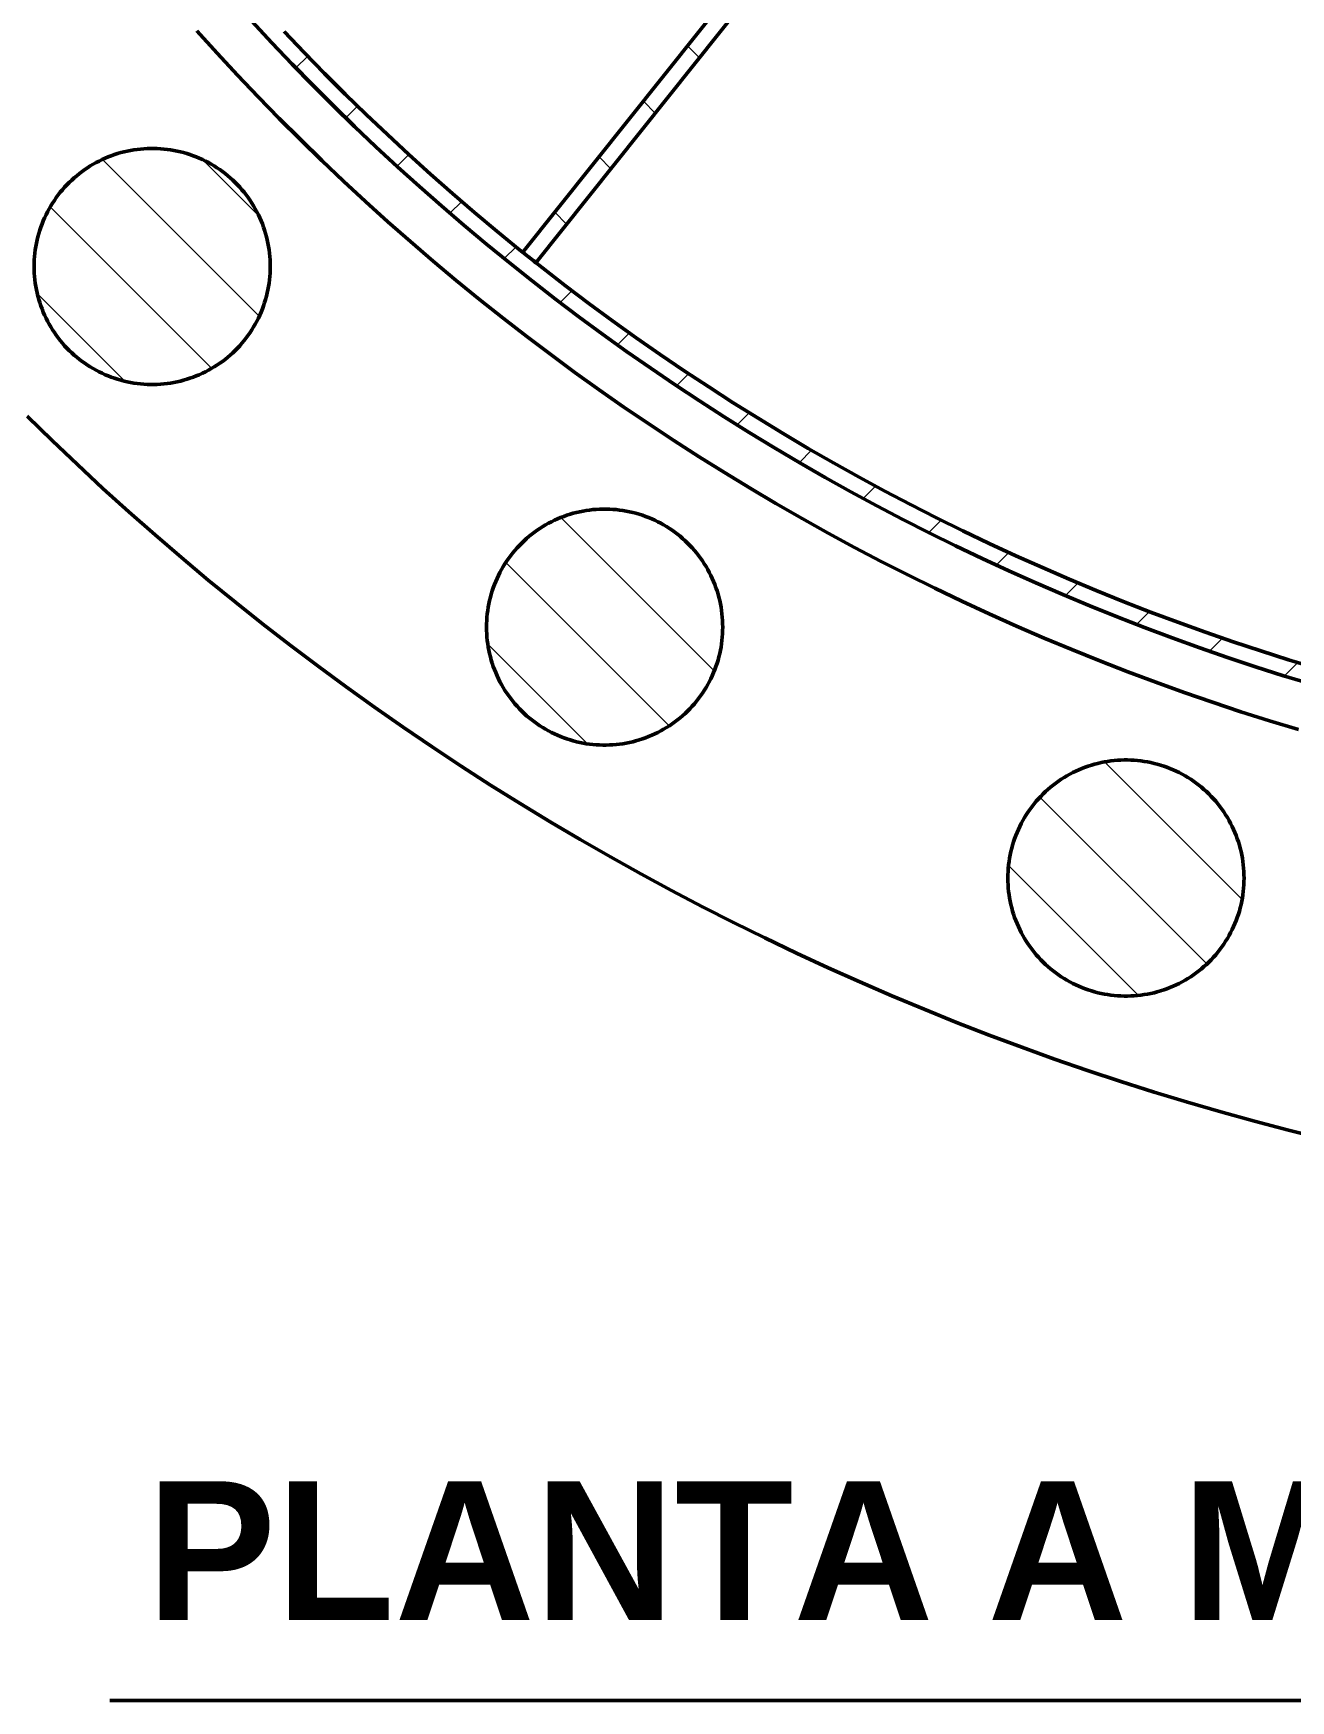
# Model space of a CAD drawing. Header units: millimetres. Extents: x 0 to 841, y 0 to 594.
# Drawn here: x 121.4 to 166.7, y 305.5 to 365.6 of the extents above; entities that cross this region are included whole.
import ezdxf
from ezdxf.enums import TextEntityAlignment as Align

# ---------------------------------------------------------------- set-up
doc = ezdxf.new("R2010")
doc.units = ezdxf.units.MM
for name, color, linetype, lineweight in [('ACH', 7, 'CONTINUOUS', 13), ('TXT', 7, 'CONTINUOUS', 25), ('VIS', 7, 'CONTINUOUS', 50)]:
    doc.layers.add(name, color=color, linetype=linetype, lineweight=lineweight)
doc.styles.add('STDB', font='LiberationSans-Bold.ttf')

msp = doc.modelspace()

# ---------------------------------------------------------------- hatches: boundary and pattern name
at = {"layer": 'ACH'}
h = msp.add_hatch(dxfattribs=at)
h.set_pattern_fill('ANSI31', scale=0.8)
h.paths.add_polyline_path([(275.741, 422.949), (275.73, 421.625), (275.699, 420.301), (275.647, 418.978), (275.574, 417.656), (275.481, 416.335), (275.367, 415.016), (275.232, 413.699), (275.076, 412.384), (274.9, 411.071), (274.703, 409.762), (274.485, 408.456), (274.247, 407.153), (273.989, 405.854), (273.71, 404.56), (273.411, 403.27), (273.092, 401.985), (272.753, 400.705), (272.393, 399.43), (272.014, 398.162), (271.615, 396.899), (271.196, 395.643), (270.757, 394.394), (270.299, 393.151), (269.821, 391.916), (269.324, 390.689), (268.807, 389.47), (268.272, 388.259), (267.718, 387.056), (267.144, 385.862), (266.553, 384.678), (265.942, 383.503), (265.313, 382.337), (264.666, 381.182), (264.001, 380.037), (263.318, 378.903), (262.618, 377.779), (261.899, 376.667), (261.164, 375.566), (260.411, 374.476), (259.641, 373.399), (258.854, 372.334), (258.051, 371.281), (257.231, 370.241), (256.395, 369.214), (255.543, 368.201), (254.675, 367.201), (253.792, 366.214), (252.893, 365.242), (251.979, 364.284), (251.05, 363.34), (250.106, 362.411), (249.148, 361.497), (248.176, 360.598), (247.189, 359.715), (246.189, 358.847), (245.176, 357.995), (244.149, 357.159), (243.109, 356.339), (242.056, 355.536), (240.991, 354.749), (239.914, 353.979), (238.824, 353.226), (237.723, 352.491), (236.611, 351.772), (235.487, 351.072), (234.353, 350.389), (233.208, 349.724), (232.053, 349.077), (230.887, 348.448), (229.712, 347.837), (228.528, 347.246), (227.334, 346.672), (226.131, 346.118), (224.92, 345.583), (223.701, 345.066), (222.474, 344.569), (221.239, 344.091), (219.996, 343.633), (218.747, 343.194), (217.491, 342.775), (216.228, 342.376), (214.96, 341.996), (213.685, 341.637), (212.405, 341.298), (211.12, 340.978), (209.83, 340.679), (208.536, 340.401), (207.237, 340.142), (205.934, 339.905), (204.628, 339.687), (203.319, 339.49), (202.006, 339.314), (200.691, 339.158), (199.374, 339.023), (198.055, 338.909), (196.734, 338.816), (195.412, 338.743), (194.089, 338.691), (192.765, 338.66), (191.441, 338.649), (190.117, 338.66), (188.793, 338.691), (187.47, 338.743), (186.147, 338.816), (184.827, 338.909), (183.507, 339.023), (182.19, 339.158), (180.875, 339.314), (179.563, 339.49), (178.253, 339.687), (176.947, 339.905), (175.644, 340.142), (174.346, 340.401), (173.051, 340.679), (171.761, 340.978), (170.476, 341.298), (169.196, 341.637), (167.922, 341.996), (166.653, 342.376), (165.391, 342.775), (164.134, 343.194), (162.885, 343.633), (161.643, 344.091), (160.408, 344.569), (159.18, 345.066), (157.961, 345.583), (156.75, 346.118), (155.547, 346.672), (154.354, 347.246), (153.169, 347.837), (151.994, 348.448), (150.829, 349.077), (149.674, 349.724), (148.528, 350.389), (147.394, 351.072), (146.27, 351.772), (145.158, 352.491), (144.057, 353.226), (142.968, 353.979), (141.89, 354.749), (140.825, 355.536), (139.773, 356.339), (138.733, 357.159), (137.706, 357.995), (136.692, 358.847), (135.692, 359.715), (134.706, 360.598), (133.733, 361.497), (132.775, 362.411), (131.832, 363.34), (130.903, 364.284), (129.989, 365.242), (129.09, 366.214), (128.206, 367.201), (127.338, 368.201), (126.486, 369.214), (125.65, 370.241), (124.831, 371.281), (124.027, 372.334), (123.241, 373.399), (122.471, 374.476), (121.718, 375.566), (120.982, 376.667), (120.264, 377.779), (119.563, 378.903), (118.88, 380.037), (118.215, 381.182), (117.568, 382.337), (116.939, 383.503), (116.329, 384.678), (115.737, 385.862), (115.164, 387.056), (114.609, 388.259), (114.074, 389.47), (113.558, 390.689), (113.061, 391.916), (112.583, 393.151), (112.124, 394.394), (111.686, 395.643), (111.267, 396.899), (110.867, 398.162), (110.488, 399.43), (110.128, 400.705), (109.789, 401.985), (109.47, 403.27), (109.171, 404.56), (108.892, 405.854), (108.634, 407.153), (108.396, 408.456), (108.179, 409.762), (107.982, 411.071), (107.805, 412.384), (107.65, 413.699), (107.515, 415.016), (107.401, 416.335), (107.307, 417.656), (107.234, 418.978), (107.182, 420.301), (107.151, 421.625), (107.141, 422.949), (107.151, 424.273), (107.182, 425.597), (107.234, 426.92), (107.307, 428.242), (107.401, 429.563), (107.515, 430.883), (107.65, 432.2), (107.805, 433.515), (107.982, 434.827), (108.179, 436.137), (108.396, 437.443), (108.634, 438.745), (108.892, 440.044), (109.171, 441.339), (109.47, 442.629), (109.789, 443.914), (110.128, 445.194), (110.488, 446.468), (110.867, 447.737), (111.267, 448.999), (111.686, 450.255), (112.124, 451.505), (112.583, 452.747), (113.061, 453.982), (113.558, 455.209), (114.074, 456.429), (114.609, 457.64), (115.164, 458.842), (115.737, 460.036), (116.329, 461.221), (116.939, 462.396), (117.568, 463.561), (118.215, 464.716), (118.88, 465.861), (119.563, 466.996), (120.264, 468.119), (120.982, 469.232), (121.718, 470.333), (122.471, 471.422), (123.241, 472.5), (124.027, 473.565), (124.831, 474.617), (125.65, 475.657), (126.486, 476.684), (127.338, 477.698), (128.206, 478.698), (129.09, 479.684), (129.989, 480.657), (130.903, 481.615), (131.832, 482.558), (132.775, 483.487), (133.733, 484.401), (134.706, 485.3), (135.692, 486.184), (136.692, 487.051), (137.706, 487.904), (138.733, 488.74), (139.773, 489.559), (140.825, 490.363), (141.89, 491.149), (142.968, 491.919), (144.057, 492.672), (145.158, 493.408), (146.27, 494.126), (147.394, 494.827), (148.528, 495.51), (149.674, 496.175), (150.829, 496.822), (151.994, 497.451), (153.169, 498.061), (154.354, 498.653), (155.547, 499.226), (156.75, 499.781), (157.961, 500.316), (159.18, 500.832), (160.408, 501.329), (161.643, 501.807), (162.885, 502.265), (164.134, 502.704), (165.391, 503.123), (166.653, 503.523), (167.922, 503.902), (169.196, 504.261), (170.476, 504.601), (171.761, 504.92), (173.051, 505.219), (174.346, 505.498), (175.644, 505.756), (176.947, 505.994), (178.253, 506.211), (179.563, 506.408), (180.875, 506.585), (182.19, 506.74), (183.507, 506.875), (184.827, 506.989), (186.147, 507.083), (187.47, 507.156), (188.793, 507.208), (190.117, 507.239), (191.441, 507.249), (192.765, 507.239), (194.089, 507.208), (195.412, 507.156), (196.734, 507.083), (198.055, 506.989), (199.374, 506.875), (200.691, 506.74), (202.006, 506.585), (203.319, 506.408), (204.628, 506.211), (205.934, 505.994), (207.237, 505.756), (208.536, 505.498), (209.83, 505.219), (211.12, 504.92), (212.405, 504.601), (213.685, 504.261), (214.96, 503.902), (216.228, 503.523), (217.491, 503.123), (218.747, 502.704), (219.996, 502.265), (221.239, 501.807), (222.474, 501.329), (223.701, 500.832), (224.92, 500.316), (226.131, 499.781), (227.334, 499.226), (228.528, 498.653), (229.712, 498.061), (230.887, 497.451), (232.053, 496.822), (233.208, 496.175), (234.353, 495.51), (235.487, 494.827), (236.611, 494.126), (237.723, 493.408), (238.824, 492.672), (239.914, 491.919), (240.991, 491.149), (242.056, 490.363), (243.109, 489.559), (244.149, 488.74), (245.176, 487.904), (246.189, 487.051), (247.189, 486.184), (248.176, 485.3), (249.148, 484.401), (250.106, 483.487), (251.05, 482.558), (251.979, 481.615), (252.893, 480.657), (253.792, 479.684), (254.675, 478.698), (255.543, 477.698), (256.395, 476.684), (257.231, 475.657), (258.051, 474.617), (258.854, 473.565), (259.641, 472.5), (260.411, 471.422), (261.164, 470.333), (261.899, 469.232), (262.618, 468.119), (263.318, 466.996), (264.001, 465.861), (264.666, 464.716), (265.313, 463.561), (265.942, 462.396), (266.553, 461.221), (267.144, 460.036), (267.718, 458.842), (268.272, 457.64), (268.807, 456.429), (269.324, 455.209), (269.821, 453.982), (270.299, 452.747), (270.757, 451.505), (271.196, 450.255), (271.615, 448.999), (272.014, 447.737), (272.393, 446.468), (272.753, 445.194), (273.092, 443.914), (273.411, 442.629), (273.71, 441.339), (273.989, 440.044), (274.247, 438.745), (274.485, 437.443), (274.703, 436.137), (274.9, 434.827), (275.076, 433.515), (275.232, 432.2), (275.367, 430.883), (275.481, 429.563), (275.574, 428.242), (275.647, 426.92), (275.699, 425.597), (275.73, 424.273)])
h.paths.add_polyline_path([(275.141, 422.949), (275.13, 424.264), (275.099, 425.578), (275.048, 426.892), (274.976, 428.205), (274.883, 429.516), (274.769, 430.826), (274.635, 432.134), (274.481, 433.44), (274.306, 434.743), (274.11, 436.043), (273.894, 437.34), (273.658, 438.633), (273.402, 439.923), (273.125, 441.208), (272.828, 442.489), (272.511, 443.765), (272.174, 445.035), (271.817, 446.301), (271.441, 447.56), (271.044, 448.814), (270.628, 450.061), (270.192, 451.302), (269.737, 452.535), (269.263, 453.761), (268.769, 454.98), (268.257, 456.191), (267.725, 457.393), (267.175, 458.587), (266.606, 459.772), (266.018, 460.948), (265.412, 462.115), (264.788, 463.272), (264.145, 464.419), (263.485, 465.556), (262.807, 466.682), (262.111, 467.798), (261.398, 468.902), (260.667, 469.996), (259.92, 471.077), (259.155, 472.147), (258.374, 473.204), (257.577, 474.25), (256.763, 475.282), (255.933, 476.302), (255.087, 477.308), (254.225, 478.301), (253.348, 479.28), (252.455, 480.246), (251.548, 481.197), (250.626, 482.134), (249.689, 483.056), (248.737, 483.964), (247.772, 484.856), (246.792, 485.734), (245.799, 486.595), (244.793, 487.441), (243.773, 488.271), (242.741, 489.085), (241.696, 489.883), (240.638, 490.664), (239.569, 491.428), (238.487, 492.176), (237.394, 492.906), (236.289, 493.619), (235.174, 494.315), (234.047, 494.993), (232.911, 495.654), (231.763, 496.296), (230.606, 496.92), (229.44, 497.526), (228.264, 498.114), (227.078, 498.683), (225.884, 499.234), (224.682, 499.765), (223.471, 500.278), (222.253, 500.772), (221.027, 501.246), (219.793, 501.701), (218.553, 502.137), (217.305, 502.553), (216.052, 502.949), (214.792, 503.326), (213.527, 503.683), (212.256, 504.02), (210.98, 504.337), (209.699, 504.633), (208.414, 504.91), (207.124, 505.167), (205.831, 505.403), (204.534, 505.619), (203.234, 505.814), (201.931, 505.989), (200.625, 506.144), (199.318, 506.278), (198.008, 506.391), (196.696, 506.484), (195.383, 506.556), (194.07, 506.608), (192.755, 506.639), (191.441, 506.649), (190.126, 506.639), (188.812, 506.608), (187.498, 506.556), (186.185, 506.484), (184.874, 506.391), (183.564, 506.278), (182.256, 506.144), (180.95, 505.989), (179.647, 505.814), (178.347, 505.619), (177.05, 505.403), (175.757, 505.167), (174.467, 504.91), (173.182, 504.633), (171.901, 504.337), (170.625, 504.02), (169.355, 503.683), (168.089, 503.326), (166.83, 502.949), (165.576, 502.553), (164.329, 502.137), (163.088, 501.701), (161.855, 501.246), (160.629, 500.772), (159.41, 500.278), (158.199, 499.765), (156.997, 499.234), (155.803, 498.683), (154.618, 498.114), (153.442, 497.526), (152.275, 496.92), (151.118, 496.296), (149.971, 495.654), (148.834, 494.993), (147.708, 494.315), (146.592, 493.619), (145.487, 492.906), (144.394, 492.176), (143.313, 491.428), (142.243, 490.664), (141.186, 489.883), (140.14, 489.085), (139.108, 488.271), (138.088, 487.441), (137.082, 486.595), (136.089, 485.734), (135.11, 484.856), (134.144, 483.964), (133.193, 483.056), (132.256, 482.134), (131.334, 481.197), (130.426, 480.246), (129.534, 479.28), (128.656, 478.301), (127.795, 477.308), (126.949, 476.302), (126.119, 475.282), (125.305, 474.25), (124.507, 473.204), (123.726, 472.147), (122.962, 471.077), (122.214, 469.996), (121.484, 468.902), (120.77, 467.798), (120.075, 466.682), (119.397, 465.556), (118.736, 464.419), (118.094, 463.272), (117.469, 462.115), (116.863, 460.948), (116.276, 459.772), (115.707, 458.587), (115.156, 457.393), (114.625, 456.191), (114.112, 454.98), (113.618, 453.761), (113.144, 452.535), (112.689, 451.302), (112.253, 450.061), (111.837, 448.814), (111.441, 447.56), (111.064, 446.301), (110.707, 445.035), (110.37, 443.765), (110.053, 442.489), (109.756, 441.208), (109.48, 439.923), (109.223, 438.633), (108.987, 437.34), (108.771, 436.043), (108.576, 434.743), (108.401, 433.44), (108.246, 432.134), (108.112, 430.826), (107.999, 429.516), (107.906, 428.205), (107.834, 426.892), (107.782, 425.578), (107.751, 424.264), (107.741, 422.949), (107.751, 421.635), (107.782, 420.32), (107.834, 419.006), (107.906, 417.694), (107.999, 416.382), (108.112, 415.072), (108.246, 413.764), (108.401, 412.459), (108.576, 411.156), (108.771, 409.856), (108.987, 408.559), (109.223, 407.265), (109.48, 405.976), (109.756, 404.691), (110.053, 403.41), (110.37, 402.134), (110.707, 400.863), (111.064, 399.598), (111.441, 398.338), (111.837, 397.085), (112.253, 395.837), (112.689, 394.597), (113.144, 393.363), (113.618, 392.137), (114.112, 390.919), (114.625, 389.708), (115.156, 388.505), (115.707, 387.312), (116.276, 386.126), (116.863, 384.95), (117.469, 383.784), (118.094, 382.626), (118.736, 381.479), (119.397, 380.342), (120.075, 379.216), (120.77, 378.101), (121.484, 376.996), (122.214, 375.903), (122.962, 374.821), (123.726, 373.752), (124.507, 372.694), (125.305, 371.649), (126.119, 370.616), (126.949, 369.597), (127.795, 368.59), (128.656, 367.597), (129.534, 366.618), (130.426, 365.653), (131.334, 364.701), (132.256, 363.764), (133.193, 362.842), (134.144, 361.935), (135.11, 361.042), (136.089, 360.165), (137.082, 359.303), (138.088, 358.457), (139.108, 357.627), (140.14, 356.813), (141.186, 356.016), (142.243, 355.235), (143.313, 354.47), (144.394, 353.723), (145.487, 352.992), (146.592, 352.279), (147.708, 351.583), (148.834, 350.905), (149.971, 350.245), (151.118, 349.602), (152.275, 348.978), (153.442, 348.372), (154.618, 347.784), (155.803, 347.215), (156.997, 346.665), (158.199, 346.133), (159.41, 345.621), (160.629, 345.127), (161.855, 344.653), (163.088, 344.198), (164.329, 343.762), (165.576, 343.346), (166.83, 342.949), (168.089, 342.573), (169.355, 342.216), (170.625, 341.879), (171.901, 341.562), (173.182, 341.265), (174.467, 340.988), (175.757, 340.732), (177.05, 340.496), (178.347, 340.28), (179.647, 340.084), (180.95, 339.909), (182.256, 339.755), (183.564, 339.621), (184.874, 339.507), (186.185, 339.414), (187.498, 339.342), (188.812, 339.291), (190.126, 339.26), (191.441, 339.249), (192.755, 339.26), (194.07, 339.291), (195.383, 339.342), (196.696, 339.414), (198.008, 339.507), (199.318, 339.621), (200.625, 339.755), (201.931, 339.909), (203.234, 340.084), (204.534, 340.28), (205.831, 340.496), (207.124, 340.732), (208.414, 340.988), (209.699, 341.265), (210.98, 341.562), (212.256, 341.879), (213.527, 342.216), (214.792, 342.573), (216.052, 342.949), (217.305, 343.346), (218.553, 343.762), (219.793, 344.198), (221.027, 344.653), (222.253, 345.127), (223.471, 345.621), (224.682, 346.133), (225.884, 346.665), (227.078, 347.215), (228.264, 347.784), (229.44, 348.372), (230.606, 348.978), (231.763, 349.602), (232.911, 350.245), (234.047, 350.905), (235.174, 351.583), (236.289, 352.279), (237.394, 352.992), (238.487, 353.723), (239.569, 354.47), (240.638, 355.235), (241.696, 356.016), (242.741, 356.813), (243.773, 357.627), (244.793, 358.457), (245.799, 359.303), (246.792, 360.165), (247.772, 361.042), (248.737, 361.935), (249.689, 362.842), (250.626, 363.764), (251.548, 364.701), (252.455, 365.653), (253.348, 366.618), (254.225, 367.597), (255.087, 368.59), (255.933, 369.597), (256.763, 370.616), (257.577, 371.649), (258.374, 372.694), (259.155, 373.752), (259.92, 374.821), (260.667, 375.903), (261.398, 376.996), (262.111, 378.101), (262.807, 379.216), (263.485, 380.342), (264.145, 381.479), (264.788, 382.626), (265.412, 383.784), (266.018, 384.95), (266.606, 386.126), (267.175, 387.312), (267.725, 388.505), (268.257, 389.708), (268.769, 390.919), (269.263, 392.137), (269.737, 393.363), (270.192, 394.597), (270.628, 395.837), (271.044, 397.085), (271.441, 398.338), (271.817, 399.598), (272.174, 400.863), (272.511, 402.134), (272.828, 403.41), (273.125, 404.691), (273.402, 405.976), (273.658, 407.265), (273.894, 408.559), (274.11, 409.856), (274.306, 411.156), (274.481, 412.459), (274.635, 413.764), (274.769, 415.072), (274.883, 416.382), (274.976, 417.694), (275.048, 419.006), (275.099, 420.32), (275.13, 421.635)], flags=16)
h = msp.add_hatch(dxfattribs=at)
h.set_pattern_fill('ANSI31', scale=0.8, angle=90)
h.paths.add_polyline_path([(139.02, 357.697), (154.233, 376.774), (154.702, 376.4), (139.489, 357.323), (139.431, 357.37), (139.372, 357.417), (139.313, 357.463), (139.255, 357.51), (139.196, 357.557), (139.137, 357.604), (139.079, 357.65)])
h = msp.add_hatch(dxfattribs=at)
h.set_pattern_fill('ANSI31', scale=0.8, angle=90)
h.paths.add_polyline_path([(129.93, 357.188), (129.928, 357.068), (129.923, 356.948), (129.914, 356.828), (129.903, 356.708), (129.887, 356.589), (129.869, 356.47), (129.847, 356.352), (129.821, 356.234), (129.793, 356.117), (129.761, 356.001), (129.725, 355.886), (129.687, 355.772), (129.645, 355.66), (129.6, 355.548), (129.552, 355.438), (129.501, 355.329), (129.447, 355.221), (129.39, 355.116), (129.33, 355.011), (129.267, 354.909), (129.201, 354.808), (129.132, 354.71), (129.061, 354.613), (128.986, 354.518), (128.91, 354.426), (128.83, 354.336), (128.748, 354.248), (128.664, 354.162), (128.577, 354.079), (128.488, 353.998), (128.396, 353.92), (128.303, 353.844), (128.207, 353.771), (128.109, 353.701), (128.01, 353.634), (127.908, 353.569), (127.805, 353.508), (127.7, 353.449), (127.593, 353.393), (127.485, 353.341), (127.375, 353.291), (127.264, 353.245), (127.152, 353.202), (127.039, 353.161), (126.924, 353.125), (126.809, 353.091), (126.692, 353.061), (126.575, 353.034), (126.457, 353.01), (126.339, 352.99), (126.22, 352.973), (126.1, 352.959), (125.98, 352.949), (125.86, 352.942), (125.74, 352.939), (125.62, 352.939), (125.499, 352.942), (125.379, 352.949), (125.259, 352.959), (125.14, 352.973), (125.021, 352.99), (124.902, 353.01), (124.784, 353.034), (124.667, 353.061), (124.551, 353.091), (124.435, 353.125), (124.321, 353.161), (124.207, 353.202), (124.095, 353.245), (123.984, 353.291), (123.875, 353.341), (123.766, 353.393), (123.66, 353.449), (123.555, 353.508), (123.451, 353.569), (123.35, 353.634), (123.25, 353.701), (123.153, 353.771), (123.057, 353.844), (122.963, 353.92), (122.872, 353.998), (122.783, 354.079), (122.696, 354.162), (122.611, 354.248), (122.529, 354.336), (122.45, 354.426), (122.373, 354.518), (122.299, 354.613), (122.227, 354.71), (122.159, 354.808), (122.093, 354.909), (122.03, 355.011), (121.969, 355.116), (121.912, 355.221), (121.858, 355.329), (121.807, 355.438), (121.759, 355.548), (121.714, 355.66), (121.673, 355.772), (121.634, 355.886), (121.599, 356.001), (121.567, 356.117), (121.538, 356.234), (121.513, 356.352), (121.491, 356.47), (121.472, 356.589), (121.457, 356.708), (121.445, 356.828), (121.437, 356.948), (121.431, 357.068), (121.43, 357.188), (121.431, 357.309), (121.437, 357.429), (121.445, 357.549), (121.457, 357.668), (121.472, 357.788), (121.491, 357.907), (121.513, 358.025), (121.538, 358.142), (121.567, 358.259), (121.599, 358.375), (121.634, 358.49), (121.673, 358.604), (121.714, 358.717), (121.759, 358.829), (121.807, 358.939), (121.858, 359.048), (121.912, 359.155), (121.969, 359.261), (122.03, 359.365), (122.093, 359.468), (122.159, 359.568), (122.227, 359.667), (122.299, 359.764), (122.373, 359.858), (122.45, 359.951), (122.529, 360.041), (122.611, 360.129), (122.696, 360.215), (122.783, 360.298), (122.872, 360.379), (122.963, 360.457), (123.057, 360.532), (123.153, 360.605), (123.25, 360.675), (123.35, 360.743), (123.451, 360.807), (123.555, 360.869), (123.66, 360.928), (123.766, 360.983), (123.875, 361.036), (123.984, 361.085), (124.095, 361.132), (124.207, 361.175), (124.321, 361.215), (124.435, 361.252), (124.551, 361.286), (124.667, 361.316), (124.784, 361.343), (124.902, 361.367), (125.021, 361.387), (125.14, 361.404), (125.259, 361.417), (125.379, 361.428), (125.499, 361.434), (125.62, 361.438), (125.74, 361.438), (125.86, 361.434), (125.98, 361.428), (126.1, 361.417), (126.22, 361.404), (126.339, 361.387), (126.457, 361.367), (126.575, 361.343), (126.692, 361.316), (126.809, 361.286), (126.924, 361.252), (127.039, 361.215), (127.152, 361.175), (127.264, 361.132), (127.375, 361.085), (127.485, 361.036), (127.593, 360.983), (127.7, 360.928), (127.805, 360.869), (127.908, 360.807), (128.01, 360.743), (128.109, 360.675), (128.207, 360.605), (128.303, 360.532), (128.396, 360.457), (128.488, 360.379), (128.577, 360.298), (128.664, 360.215), (128.748, 360.129), (128.83, 360.041), (128.91, 359.951), (128.986, 359.858), (129.061, 359.764), (129.132, 359.667), (129.201, 359.568), (129.267, 359.468), (129.33, 359.365), (129.39, 359.261), (129.447, 359.155), (129.501, 359.048), (129.552, 358.939), (129.6, 358.829), (129.645, 358.717), (129.687, 358.604), (129.725, 358.49), (129.761, 358.375), (129.793, 358.259), (129.821, 358.142), (129.847, 358.025), (129.869, 357.907), (129.887, 357.788), (129.903, 357.668), (129.914, 357.549), (129.923, 357.429), (129.928, 357.309)])
h = msp.add_hatch(dxfattribs=at)
h.set_pattern_fill('ANSI31', scale=0.8, angle=90)
h.paths.add_polyline_path([(146.212, 344.204), (146.21, 344.084), (146.205, 343.963), (146.196, 343.843), (146.184, 343.724), (146.169, 343.604), (146.151, 343.486), (146.129, 343.367), (146.103, 343.25), (146.075, 343.133), (146.043, 343.017), (146.007, 342.902), (145.969, 342.788), (145.927, 342.675), (145.882, 342.564), (145.834, 342.453), (145.783, 342.344), (145.729, 342.237), (145.672, 342.131), (145.612, 342.027), (145.549, 341.925), (145.483, 341.824), (145.414, 341.725), (145.343, 341.629), (145.268, 341.534), (145.191, 341.441), (145.112, 341.351), (145.03, 341.263), (144.946, 341.178), (144.859, 341.094), (144.77, 341.014), (144.678, 340.935), (144.585, 340.86), (144.489, 340.787), (144.391, 340.717), (144.292, 340.649), (144.19, 340.585), (144.087, 340.523), (143.982, 340.465), (143.875, 340.409), (143.767, 340.356), (143.657, 340.307), (143.546, 340.26), (143.434, 340.217), (143.321, 340.177), (143.206, 340.14), (143.091, 340.107), (142.974, 340.076), (142.857, 340.049), (142.739, 340.026), (142.621, 340.005), (142.502, 339.988), (142.382, 339.975), (142.262, 339.965), (142.142, 339.958), (142.022, 339.954), (141.902, 339.954), (141.781, 339.958), (141.661, 339.965), (141.541, 339.975), (141.422, 339.988), (141.303, 340.005), (141.184, 340.026), (141.066, 340.049), (140.949, 340.076), (140.833, 340.107), (140.717, 340.14), (140.603, 340.177), (140.489, 340.217), (140.377, 340.26), (140.266, 340.307), (140.156, 340.356), (140.048, 340.409), (139.942, 340.465), (139.837, 340.523), (139.733, 340.585), (139.632, 340.649), (139.532, 340.717), (139.435, 340.787), (139.339, 340.86), (139.245, 340.935), (139.154, 341.014), (139.065, 341.094), (138.978, 341.178), (138.893, 341.263), (138.811, 341.351), (138.732, 341.441), (138.655, 341.534), (138.581, 341.629), (138.509, 341.725), (138.441, 341.824), (138.375, 341.925), (138.312, 342.027), (138.251, 342.131), (138.194, 342.237), (138.14, 342.344), (138.089, 342.453), (138.041, 342.564), (137.996, 342.675), (137.954, 342.788), (137.916, 342.902), (137.881, 343.017), (137.849, 343.133), (137.82, 343.25), (137.795, 343.367), (137.773, 343.486), (137.754, 343.604), (137.739, 343.724), (137.727, 343.843), (137.719, 343.963), (137.713, 344.084), (137.712, 344.204), (137.713, 344.324), (137.719, 344.444), (137.727, 344.564), (137.739, 344.684), (137.754, 344.803), (137.773, 344.922), (137.795, 345.04), (137.82, 345.158), (137.849, 345.275), (137.881, 345.391), (137.916, 345.506), (137.954, 345.62), (137.996, 345.733), (138.041, 345.844), (138.089, 345.954), (138.14, 346.063), (138.194, 346.171), (138.251, 346.277), (138.312, 346.381), (138.375, 346.483), (138.441, 346.584), (138.509, 346.682), (138.581, 346.779), (138.655, 346.874), (138.732, 346.966), (138.811, 347.057), (138.893, 347.145), (138.978, 347.23), (139.065, 347.314), (139.154, 347.394), (139.245, 347.472), (139.339, 347.548), (139.435, 347.621), (139.532, 347.691), (139.632, 347.758), (139.733, 347.823), (139.837, 347.885), (139.942, 347.943), (140.048, 347.999), (140.156, 348.051), (140.266, 348.101), (140.377, 348.147), (140.489, 348.191), (140.603, 348.231), (140.717, 348.268), (140.833, 348.301), (140.949, 348.332), (141.066, 348.359), (141.184, 348.382), (141.303, 348.403), (141.422, 348.419), (141.541, 348.433), (141.661, 348.443), (141.781, 348.45), (141.902, 348.453), (142.022, 348.453), (142.142, 348.45), (142.262, 348.443), (142.382, 348.433), (142.502, 348.419), (142.621, 348.403), (142.739, 348.382), (142.857, 348.359), (142.974, 348.332), (143.091, 348.301), (143.206, 348.268), (143.321, 348.231), (143.434, 348.191), (143.546, 348.147), (143.657, 348.101), (143.767, 348.051), (143.875, 347.999), (143.982, 347.943), (144.087, 347.885), (144.19, 347.823), (144.292, 347.758), (144.391, 347.691), (144.489, 347.621), (144.585, 347.548), (144.678, 347.472), (144.77, 347.394), (144.859, 347.314), (144.946, 347.23), (145.03, 347.145), (145.112, 347.057), (145.191, 346.966), (145.268, 346.874), (145.343, 346.779), (145.414, 346.682), (145.483, 346.584), (145.549, 346.483), (145.612, 346.381), (145.672, 346.277), (145.729, 346.171), (145.783, 346.063), (145.834, 345.954), (145.882, 345.844), (145.927, 345.733), (145.969, 345.62), (146.007, 345.506), (146.043, 345.391), (146.075, 345.275), (146.103, 345.158), (146.129, 345.04), (146.151, 344.922), (146.169, 344.803), (146.184, 344.684), (146.196, 344.564), (146.205, 344.444), (146.21, 344.324)])
h = msp.add_hatch(dxfattribs=at)
h.set_pattern_fill('ANSI31', scale=0.8, angle=90)
h.paths.add_polyline_path([(164.975, 335.168), (164.973, 335.048), (164.968, 334.928), (164.959, 334.808), (164.948, 334.688), (164.932, 334.569), (164.914, 334.45), (164.892, 334.332), (164.866, 334.214), (164.838, 334.097), (164.806, 333.981), (164.77, 333.866), (164.732, 333.752), (164.69, 333.639), (164.645, 333.528), (164.597, 333.418), (164.546, 333.309), (164.492, 333.201), (164.435, 333.095), (164.375, 332.991), (164.312, 332.889), (164.246, 332.788), (164.177, 332.69), (164.106, 332.593), (164.031, 332.498), (163.954, 332.406), (163.875, 332.315), (163.793, 332.227), (163.709, 332.142), (163.622, 332.058), (163.533, 331.978), (163.441, 331.9), (163.348, 331.824), (163.252, 331.751), (163.154, 331.681), (163.055, 331.614), (162.953, 331.549), (162.85, 331.487), (162.745, 331.429), (162.638, 331.373), (162.53, 331.321), (162.42, 331.271), (162.309, 331.225), (162.197, 331.181), (162.084, 331.141), (161.969, 331.104), (161.854, 331.071), (161.737, 331.04), (161.62, 331.013), (161.502, 330.99), (161.384, 330.969), (161.265, 330.953), (161.145, 330.939), (161.025, 330.929), (160.905, 330.922), (160.785, 330.919), (160.665, 330.919), (160.544, 330.922), (160.424, 330.929), (160.304, 330.939), (160.185, 330.953), (160.066, 330.969), (159.947, 330.99), (159.829, 331.013), (159.712, 331.04), (159.596, 331.071), (159.48, 331.104), (159.366, 331.141), (159.252, 331.181), (159.14, 331.225), (159.029, 331.271), (158.92, 331.321), (158.811, 331.373), (158.705, 331.429), (158.6, 331.487), (158.496, 331.549), (158.395, 331.614), (158.295, 331.681), (158.198, 331.751), (158.102, 331.824), (158.008, 331.9), (157.917, 331.978), (157.828, 332.058), (157.741, 332.142), (157.656, 332.227), (157.574, 332.315), (157.495, 332.406), (157.418, 332.498), (157.344, 332.593), (157.272, 332.69), (157.204, 332.788), (157.138, 332.889), (157.075, 332.991), (157.014, 333.095), (156.957, 333.201), (156.903, 333.309), (156.852, 333.418), (156.804, 333.528), (156.759, 333.639), (156.717, 333.752), (156.679, 333.866), (156.644, 333.981), (156.612, 334.097), (156.583, 334.214), (156.558, 334.332), (156.536, 334.45), (156.517, 334.569), (156.502, 334.688), (156.49, 334.808), (156.482, 334.928), (156.476, 335.048), (156.475, 335.168), (156.476, 335.288), (156.482, 335.409), (156.49, 335.529), (156.502, 335.648), (156.517, 335.768), (156.536, 335.886), (156.558, 336.005), (156.583, 336.122), (156.612, 336.239), (156.644, 336.355), (156.679, 336.47), (156.717, 336.584), (156.759, 336.697), (156.804, 336.808), (156.852, 336.919), (156.903, 337.028), (156.957, 337.135), (157.014, 337.241), (157.075, 337.345), (157.138, 337.447), (157.204, 337.548), (157.272, 337.647), (157.344, 337.743), (157.418, 337.838), (157.495, 337.931), (157.574, 338.021), (157.656, 338.109), (157.741, 338.194), (157.828, 338.278), (157.917, 338.358), (158.008, 338.437), (158.102, 338.512), (158.198, 338.585), (158.295, 338.655), (158.395, 338.723), (158.496, 338.787), (158.6, 338.849), (158.705, 338.907), (158.811, 338.963), (158.92, 339.016), (159.029, 339.065), (159.14, 339.112), (159.252, 339.155), (159.366, 339.195), (159.48, 339.232), (159.596, 339.265), (159.712, 339.296), (159.829, 339.323), (159.947, 339.346), (160.066, 339.367), (160.185, 339.384), (160.304, 339.397), (160.424, 339.407), (160.544, 339.414), (160.665, 339.418), (160.785, 339.418), (160.905, 339.414), (161.025, 339.407), (161.145, 339.397), (161.265, 339.384), (161.384, 339.367), (161.502, 339.346), (161.62, 339.323), (161.737, 339.296), (161.854, 339.265), (161.969, 339.232), (162.084, 339.195), (162.197, 339.155), (162.309, 339.112), (162.42, 339.065), (162.53, 339.016), (162.638, 338.963), (162.745, 338.907), (162.85, 338.849), (162.953, 338.787), (163.055, 338.723), (163.154, 338.655), (163.252, 338.585), (163.348, 338.512), (163.441, 338.437), (163.533, 338.358), (163.622, 338.278), (163.709, 338.194), (163.793, 338.109), (163.875, 338.021), (163.954, 337.931), (164.031, 337.838), (164.106, 337.743), (164.177, 337.647), (164.246, 337.548), (164.312, 337.447), (164.375, 337.345), (164.435, 337.241), (164.492, 337.135), (164.546, 337.028), (164.597, 336.919), (164.645, 336.808), (164.69, 336.697), (164.732, 336.584), (164.77, 336.47), (164.806, 336.355), (164.838, 336.239), (164.866, 336.122), (164.892, 336.005), (164.914, 335.886), (164.932, 335.768), (164.948, 335.648), (164.959, 335.529), (164.968, 335.409), (164.973, 335.288)])

# ---------------------------------------------------------------- linework, layer by layer
at = {"layer": 'VIS'}
msp.add_line((124.15, 305.549), (258.732, 305.549), dxfattribs=at)
for points in [[(154.233, 376.774), (139.02, 357.697)], [(154.702, 376.4), (139.489, 357.323)], [(127.29, 365.672), (128.015, 364.871), (128.749, 364.078), (129.494, 363.295), (130.249, 362.521), (131.013, 361.757), (131.786, 361.003), (132.57, 360.258), (133.362, 359.523), (134.164, 358.798), (134.974, 358.084), (135.794, 357.379), (136.622, 356.685), (137.459, 356.001), (138.305, 355.328), (139.159, 354.666), (140.021, 354.014), (140.891, 353.374), (141.769, 352.744), (142.656, 352.125), (143.549, 351.518), (144.451, 350.922), (145.36, 350.337), (146.276, 349.764), (147.199, 349.202), (148.129, 348.652), (149.066, 348.113), (150.01, 347.587), (150.96, 347.072), (151.917, 346.57), (152.88, 346.079), (153.849, 345.6), (154.824, 345.134), (155.804, 344.68), (156.791, 344.239), (157.783, 343.809), (158.78, 343.393), (159.782, 342.988), (160.789, 342.597), (161.801, 342.218), (162.818, 341.852), (163.84, 341.499), (164.865, 341.158), (165.895, 340.831), (166.929, 340.516)], [(167.414, 342.146), (166.4, 342.454), (165.391, 342.775), (164.385, 343.109), (163.384, 343.455), (162.387, 343.814), (161.395, 344.185), (160.408, 344.569), (159.425, 344.965), (158.448, 345.374), (157.476, 345.794), (156.509, 346.227), (155.547, 346.672), (154.592, 347.129), (153.642, 347.598), (152.698, 348.079), (151.76, 348.572), (150.829, 349.077), (149.904, 349.593), (148.985, 350.121), (148.073, 350.66), (147.168, 351.21), (146.27, 351.772), (145.38, 352.346), (144.496, 352.93), (143.62, 353.525), (142.751, 354.132), (141.89, 354.749), (141.037, 355.377), (140.192, 356.016), (139.355, 356.665), (138.526, 357.325), (137.706, 357.995), (136.894, 358.675), (136.091, 359.366), (135.296, 360.066), (134.51, 360.777), (133.733, 361.497), (132.966, 362.227), (132.207, 362.967), (131.458, 363.716), (130.719, 364.474), (129.989, 365.242), (129.268, 366.019)], [(167.585, 342.721), (166.578, 343.027), (165.576, 343.346), (164.578, 343.677), (163.584, 344.021), (162.594, 344.377), (161.609, 344.746), (160.629, 345.127), (159.653, 345.52), (158.683, 345.926), (157.717, 346.344), (156.757, 346.773), (155.803, 347.215), (154.854, 347.669), (153.911, 348.135), (152.974, 348.612), (152.043, 349.101), (151.118, 349.602), (150.199, 350.115), (149.287, 350.639), (148.382, 351.174), (147.484, 351.721), (146.592, 352.279), (145.707, 352.848), (144.83, 353.428), (143.96, 354.02), (143.098, 354.622), (142.243, 355.235), (141.396, 355.858), (140.557, 356.492), (139.726, 357.137), (138.903, 357.792), (138.088, 358.457), (137.282, 359.133), (136.484, 359.818), (135.695, 360.514), (134.915, 361.219), (134.144, 361.935), (133.382, 362.659), (132.629, 363.394), (131.885, 364.137), (131.151, 364.89), (130.426, 365.653)], [(129.93, 357.188), (129.928, 357.068), (129.923, 356.948), (129.914, 356.828), (129.903, 356.708), (129.887, 356.589), (129.869, 356.47), (129.847, 356.352), (129.821, 356.234), (129.793, 356.117), (129.761, 356.001), (129.725, 355.886), (129.687, 355.772), (129.645, 355.66), (129.6, 355.548), (129.552, 355.438), (129.501, 355.329), (129.447, 355.221), (129.39, 355.116), (129.33, 355.011), (129.267, 354.909), (129.201, 354.808), (129.132, 354.71), (129.061, 354.613), (128.986, 354.518), (128.91, 354.426), (128.83, 354.336), (128.748, 354.248), (128.664, 354.162), (128.577, 354.079), (128.488, 353.998), (128.396, 353.92), (128.303, 353.844), (128.207, 353.771), (128.109, 353.701), (128.01, 353.634), (127.908, 353.569), (127.805, 353.508), (127.7, 353.449), (127.593, 353.393), (127.485, 353.341), (127.375, 353.291), (127.264, 353.245), (127.152, 353.202), (127.039, 353.161), (126.924, 353.125), (126.809, 353.091), (126.692, 353.061), (126.575, 353.034), (126.457, 353.01), (126.339, 352.99), (126.22, 352.973), (126.1, 352.959), (125.98, 352.949), (125.86, 352.942), (125.74, 352.939), (125.62, 352.939), (125.499, 352.942), (125.379, 352.949), (125.259, 352.959), (125.14, 352.973), (125.021, 352.99), (124.902, 353.01), (124.784, 353.034), (124.667, 353.061), (124.551, 353.091), (124.435, 353.125), (124.321, 353.161), (124.207, 353.202), (124.095, 353.245), (123.984, 353.291), (123.875, 353.341), (123.766, 353.393), (123.66, 353.449), (123.555, 353.508), (123.451, 353.569), (123.35, 353.634), (123.25, 353.701), (123.153, 353.771), (123.057, 353.844), (122.963, 353.92), (122.872, 353.998), (122.783, 354.079), (122.696, 354.162), (122.611, 354.248), (122.529, 354.336), (122.45, 354.426), (122.373, 354.518), (122.299, 354.613), (122.227, 354.71), (122.159, 354.808), (122.093, 354.909), (122.03, 355.011), (121.969, 355.116), (121.912, 355.221), (121.858, 355.329), (121.807, 355.438), (121.759, 355.548), (121.714, 355.66), (121.673, 355.772), (121.634, 355.886), (121.599, 356.001), (121.567, 356.117), (121.538, 356.234), (121.513, 356.352), (121.491, 356.47), (121.472, 356.589), (121.457, 356.708), (121.445, 356.828), (121.437, 356.948), (121.431, 357.068), (121.43, 357.188), (121.431, 357.309), (121.437, 357.429), (121.445, 357.549), (121.457, 357.668), (121.472, 357.788), (121.491, 357.907), (121.513, 358.025), (121.538, 358.142), (121.567, 358.259), (121.599, 358.375), (121.634, 358.49), (121.673, 358.604), (121.714, 358.717), (121.759, 358.829), (121.807, 358.939), (121.858, 359.048), (121.912, 359.155), (121.969, 359.261), (122.03, 359.365), (122.093, 359.468), (122.159, 359.568), (122.227, 359.667), (122.299, 359.764), (122.373, 359.858), (122.45, 359.951), (122.529, 360.041), (122.611, 360.129), (122.696, 360.215), (122.783, 360.298), (122.872, 360.379), (122.963, 360.457), (123.057, 360.532), (123.153, 360.605), (123.25, 360.675), (123.35, 360.743), (123.451, 360.807), (123.555, 360.869), (123.66, 360.928), (123.766, 360.983), (123.875, 361.036), (123.984, 361.085), (124.095, 361.132), (124.207, 361.175), (124.321, 361.215), (124.435, 361.252), (124.551, 361.286), (124.667, 361.316), (124.784, 361.343), (124.902, 361.367), (125.021, 361.387), (125.14, 361.404), (125.259, 361.417), (125.379, 361.428), (125.499, 361.434), (125.62, 361.438), (125.74, 361.438), (125.86, 361.434), (125.98, 361.428), (126.1, 361.417), (126.22, 361.404), (126.339, 361.387), (126.457, 361.367), (126.575, 361.343), (126.692, 361.316), (126.809, 361.286), (126.924, 361.252), (127.039, 361.215), (127.152, 361.175), (127.264, 361.132), (127.375, 361.085), (127.485, 361.036), (127.593, 360.983), (127.7, 360.928), (127.805, 360.869), (127.908, 360.807), (128.01, 360.743), (128.109, 360.675), (128.207, 360.605), (128.303, 360.532), (128.396, 360.457), (128.488, 360.379), (128.577, 360.298), (128.664, 360.215), (128.748, 360.129), (128.83, 360.041), (128.91, 359.951), (128.986, 359.858), (129.061, 359.764), (129.132, 359.667), (129.201, 359.568), (129.267, 359.468), (129.33, 359.365), (129.39, 359.261), (129.447, 359.155), (129.501, 359.048), (129.552, 358.939), (129.6, 358.829), (129.645, 358.717), (129.687, 358.604), (129.725, 358.49), (129.761, 358.375), (129.793, 358.259), (129.821, 358.142), (129.847, 358.025), (129.869, 357.907), (129.887, 357.788), (129.903, 357.668), (129.914, 357.549), (129.923, 357.429), (129.928, 357.309), (129.93, 357.188)], [(139.489, 357.323), (139.411, 357.385), (139.333, 357.448), (139.255, 357.51), (139.176, 357.572), (139.098, 357.635), (139.02, 357.697)], [(121.176, 351.796), (122.075, 350.918), (122.986, 350.052), (123.907, 349.198), (124.839, 348.355), (125.782, 347.524), (126.735, 346.705), (127.698, 345.898), (128.672, 345.103), (129.655, 344.32), (130.648, 343.55), (131.65, 342.793), (132.662, 342.048), (133.683, 341.315), (134.714, 340.596), (135.753, 339.89), (136.801, 339.196), (137.858, 338.516), (138.923, 337.85), (139.997, 337.197), (141.078, 336.557), (142.168, 335.931), (143.265, 335.319), (144.37, 334.72), (145.483, 334.136), (146.602, 333.565), (147.729, 333.009), (148.863, 332.467), (150.003, 331.939), (151.15, 331.425), (152.303, 330.926), (153.463, 330.442), (154.628, 329.972), (155.799, 329.516), (156.976, 329.076), (158.159, 328.65), (159.346, 328.239), (160.539, 327.844), (161.737, 327.463), (162.939, 327.097), (164.145, 326.746), (165.357, 326.411), (166.572, 326.091), (167.791, 325.786)], [(146.212, 344.204), (146.21, 344.084), (146.205, 343.963), (146.196, 343.843), (146.184, 343.724), (146.169, 343.604), (146.151, 343.486), (146.129, 343.367), (146.103, 343.25), (146.075, 343.133), (146.043, 343.017), (146.007, 342.902), (145.969, 342.788), (145.927, 342.675), (145.882, 342.564), (145.834, 342.453), (145.783, 342.344), (145.729, 342.237), (145.672, 342.131), (145.612, 342.027), (145.549, 341.925), (145.483, 341.824), (145.414, 341.725), (145.343, 341.629), (145.268, 341.534), (145.191, 341.441), (145.112, 341.351), (145.03, 341.263), (144.946, 341.178), (144.859, 341.094), (144.77, 341.014), (144.678, 340.935), (144.585, 340.86), (144.489, 340.787), (144.391, 340.717), (144.292, 340.649), (144.19, 340.585), (144.087, 340.523), (143.982, 340.465), (143.875, 340.409), (143.767, 340.356), (143.657, 340.307), (143.546, 340.26), (143.434, 340.217), (143.321, 340.177), (143.206, 340.14), (143.091, 340.107), (142.974, 340.076), (142.857, 340.049), (142.739, 340.026), (142.621, 340.005), (142.502, 339.988), (142.382, 339.975), (142.262, 339.965), (142.142, 339.958), (142.022, 339.954), (141.902, 339.954), (141.781, 339.958), (141.661, 339.965), (141.541, 339.975), (141.422, 339.988), (141.303, 340.005), (141.184, 340.026), (141.066, 340.049), (140.949, 340.076), (140.833, 340.107), (140.717, 340.14), (140.603, 340.177), (140.489, 340.217), (140.377, 340.26), (140.266, 340.307), (140.156, 340.356), (140.048, 340.409), (139.942, 340.465), (139.837, 340.523), (139.733, 340.585), (139.632, 340.649), (139.532, 340.717), (139.435, 340.787), (139.339, 340.86), (139.245, 340.935), (139.154, 341.014), (139.065, 341.094), (138.978, 341.178), (138.893, 341.263), (138.811, 341.351), (138.732, 341.441), (138.655, 341.534), (138.581, 341.629), (138.509, 341.725), (138.441, 341.824), (138.375, 341.925), (138.312, 342.027), (138.251, 342.131), (138.194, 342.237), (138.14, 342.344), (138.089, 342.453), (138.041, 342.564), (137.996, 342.675), (137.954, 342.788), (137.916, 342.902), (137.881, 343.017), (137.849, 343.133), (137.82, 343.25), (137.795, 343.367), (137.773, 343.486), (137.754, 343.604), (137.739, 343.724), (137.727, 343.843), (137.719, 343.963), (137.713, 344.084), (137.712, 344.204), (137.713, 344.324), (137.719, 344.444), (137.727, 344.564), (137.739, 344.684), (137.754, 344.803), (137.773, 344.922), (137.795, 345.04), (137.82, 345.158), (137.849, 345.275), (137.881, 345.391), (137.916, 345.506), (137.954, 345.62), (137.996, 345.733), (138.041, 345.844), (138.089, 345.954), (138.14, 346.063), (138.194, 346.171), (138.251, 346.277), (138.312, 346.381), (138.375, 346.483), (138.441, 346.584), (138.509, 346.682), (138.581, 346.779), (138.655, 346.874), (138.732, 346.966), (138.811, 347.057), (138.893, 347.145), (138.978, 347.23), (139.065, 347.314), (139.154, 347.394), (139.245, 347.472), (139.339, 347.548), (139.435, 347.621), (139.532, 347.691), (139.632, 347.758), (139.733, 347.823), (139.837, 347.885), (139.942, 347.943), (140.048, 347.999), (140.156, 348.051), (140.266, 348.101), (140.377, 348.147), (140.489, 348.191), (140.603, 348.231), (140.717, 348.268), (140.833, 348.301), (140.949, 348.332), (141.066, 348.359), (141.184, 348.382), (141.303, 348.403), (141.422, 348.419), (141.541, 348.433), (141.661, 348.443), (141.781, 348.45), (141.902, 348.453), (142.022, 348.453), (142.142, 348.45), (142.262, 348.443), (142.382, 348.433), (142.502, 348.419), (142.621, 348.403), (142.739, 348.382), (142.857, 348.359), (142.974, 348.332), (143.091, 348.301), (143.206, 348.268), (143.321, 348.231), (143.434, 348.191), (143.546, 348.147), (143.657, 348.101), (143.767, 348.051), (143.875, 347.999), (143.982, 347.943), (144.087, 347.885), (144.19, 347.823), (144.292, 347.758), (144.391, 347.691), (144.489, 347.621), (144.585, 347.548), (144.678, 347.472), (144.77, 347.394), (144.859, 347.314), (144.946, 347.23), (145.03, 347.145), (145.112, 347.057), (145.191, 346.966), (145.268, 346.874), (145.343, 346.779), (145.414, 346.682), (145.483, 346.584), (145.549, 346.483), (145.612, 346.381), (145.672, 346.277), (145.729, 346.171), (145.783, 346.063), (145.834, 345.954), (145.882, 345.844), (145.927, 345.733), (145.969, 345.62), (146.007, 345.506), (146.043, 345.391), (146.075, 345.275), (146.103, 345.158), (146.129, 345.04), (146.151, 344.922), (146.169, 344.803), (146.184, 344.684), (146.196, 344.564), (146.205, 344.444), (146.21, 344.324), (146.212, 344.204)], [(164.975, 335.168), (164.973, 335.048), (164.968, 334.928), (164.959, 334.808), (164.948, 334.688), (164.932, 334.569), (164.914, 334.45), (164.892, 334.332), (164.866, 334.214), (164.838, 334.097), (164.806, 333.981), (164.77, 333.866), (164.732, 333.752), (164.69, 333.639), (164.645, 333.528), (164.597, 333.418), (164.546, 333.309), (164.492, 333.201), (164.435, 333.095), (164.375, 332.991), (164.312, 332.889), (164.246, 332.788), (164.177, 332.69), (164.106, 332.593), (164.031, 332.498), (163.954, 332.406), (163.875, 332.315), (163.793, 332.227), (163.709, 332.142), (163.622, 332.058), (163.533, 331.978), (163.441, 331.9), (163.348, 331.824), (163.252, 331.751), (163.154, 331.681), (163.055, 331.614), (162.953, 331.549), (162.85, 331.487), (162.745, 331.429), (162.638, 331.373), (162.53, 331.321), (162.42, 331.271), (162.309, 331.225), (162.197, 331.181), (162.084, 331.141), (161.969, 331.104), (161.854, 331.071), (161.737, 331.04), (161.62, 331.013), (161.502, 330.99), (161.384, 330.969), (161.265, 330.953), (161.145, 330.939), (161.025, 330.929), (160.905, 330.922), (160.785, 330.919), (160.665, 330.919), (160.544, 330.922), (160.424, 330.929), (160.304, 330.939), (160.185, 330.953), (160.066, 330.969), (159.947, 330.99), (159.829, 331.013), (159.712, 331.04), (159.596, 331.071), (159.48, 331.104), (159.366, 331.141), (159.252, 331.181), (159.14, 331.225), (159.029, 331.271), (158.92, 331.321), (158.811, 331.373), (158.705, 331.429), (158.6, 331.487), (158.496, 331.549), (158.395, 331.614), (158.295, 331.681), (158.198, 331.751), (158.102, 331.824), (158.008, 331.9), (157.917, 331.978), (157.828, 332.058), (157.741, 332.142), (157.656, 332.227), (157.574, 332.315), (157.495, 332.406), (157.418, 332.498), (157.344, 332.593), (157.272, 332.69), (157.204, 332.788), (157.138, 332.889), (157.075, 332.991), (157.014, 333.095), (156.957, 333.201), (156.903, 333.309), (156.852, 333.418), (156.804, 333.528), (156.759, 333.639), (156.717, 333.752), (156.679, 333.866), (156.644, 333.981), (156.612, 334.097), (156.583, 334.214), (156.558, 334.332), (156.536, 334.45), (156.517, 334.569), (156.502, 334.688), (156.49, 334.808), (156.482, 334.928), (156.476, 335.048), (156.475, 335.168), (156.476, 335.288), (156.482, 335.409), (156.49, 335.529), (156.502, 335.648), (156.517, 335.768), (156.536, 335.886), (156.558, 336.005), (156.583, 336.122), (156.612, 336.239), (156.644, 336.355), (156.679, 336.47), (156.717, 336.584), (156.759, 336.697), (156.804, 336.808), (156.852, 336.919), (156.903, 337.028), (156.957, 337.135), (157.014, 337.241), (157.075, 337.345), (157.138, 337.447), (157.204, 337.548), (157.272, 337.647), (157.344, 337.743), (157.418, 337.838), (157.495, 337.931), (157.574, 338.021), (157.656, 338.109), (157.741, 338.194), (157.828, 338.278), (157.917, 338.358), (158.008, 338.437), (158.102, 338.512), (158.198, 338.585), (158.295, 338.655), (158.395, 338.723), (158.496, 338.787), (158.6, 338.849), (158.705, 338.907), (158.811, 338.963), (158.92, 339.016), (159.029, 339.065), (159.14, 339.112), (159.252, 339.155), (159.366, 339.195), (159.48, 339.232), (159.596, 339.265), (159.712, 339.296), (159.829, 339.323), (159.947, 339.346), (160.066, 339.367), (160.185, 339.384), (160.304, 339.397), (160.424, 339.407), (160.544, 339.414), (160.665, 339.418), (160.785, 339.418), (160.905, 339.414), (161.025, 339.407), (161.145, 339.397), (161.265, 339.384), (161.384, 339.367), (161.502, 339.346), (161.62, 339.323), (161.737, 339.296), (161.854, 339.265), (161.969, 339.232), (162.084, 339.195), (162.197, 339.155), (162.309, 339.112), (162.42, 339.065), (162.53, 339.016), (162.638, 338.963), (162.745, 338.907), (162.85, 338.849), (162.953, 338.787), (163.055, 338.723), (163.154, 338.655), (163.252, 338.585), (163.348, 338.512), (163.441, 338.437), (163.533, 338.358), (163.622, 338.278), (163.709, 338.194), (163.793, 338.109), (163.875, 338.021), (163.954, 337.931), (164.031, 337.838), (164.106, 337.743), (164.177, 337.647), (164.246, 337.548), (164.312, 337.447), (164.375, 337.345), (164.435, 337.241), (164.492, 337.135), (164.546, 337.028), (164.597, 336.919), (164.645, 336.808), (164.69, 336.697), (164.732, 336.584), (164.77, 336.47), (164.806, 336.355), (164.838, 336.239), (164.866, 336.122), (164.892, 336.005), (164.914, 335.886), (164.932, 335.768), (164.948, 335.648), (164.959, 335.529), (164.968, 335.409), (164.973, 335.288), (164.975, 335.168)]]:
    msp.add_lwpolyline(points, dxfattribs=at)

# ---------------------------------------------------------------- texts
at = {"layer": 'TXT', "style": 'STDB'}
msp.add_text('PLANTA A MEDIA ALTURA (corte a h/2)', height=5, dxfattribs=at).set_placement((191.441, 306.949), align=Align.BOTTOM_CENTER)

doc.saveas('drawing.dxf')
